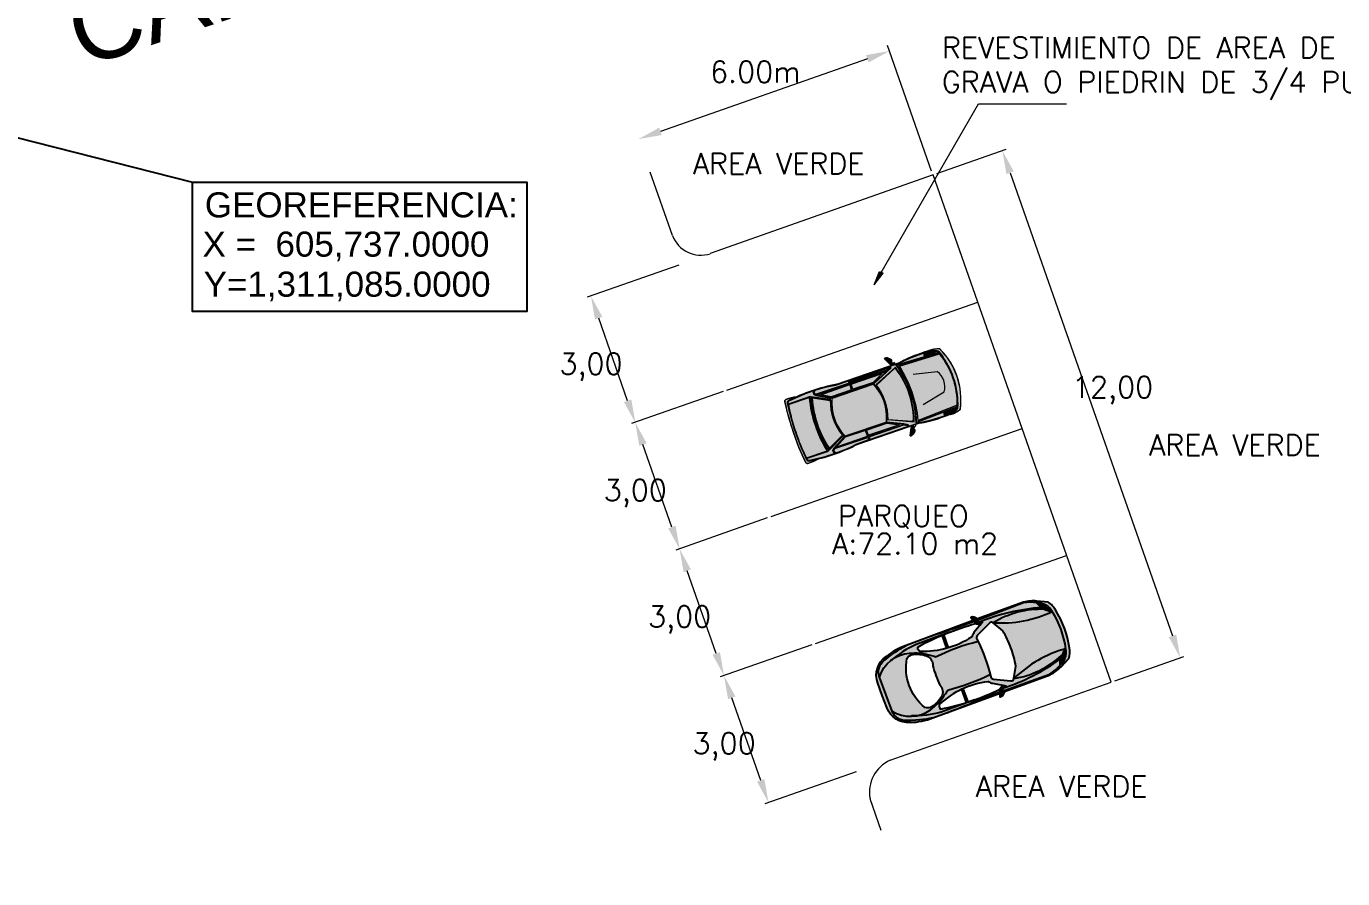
# Model space of a CAD drawing. Header units: millimetres. Extents: x 607619 to 1211550, y 1310734 to 2622648.
# Drawn here: x 607872.3 to 607939.8, y 1310849.9 to 1310893.5 of the extents above; entities that cross this region are included whole.
import ezdxf

# ---------------------------------------------------------------- set-up
doc = ezdxf.new("R2010")
doc.units = ezdxf.units.MM
doc.header["$PDMODE"] = 32
doc.header["$PDSIZE"] = 0.3
doc.layers.add('CARRO', color=7, linetype='Continuous', lineweight=18)
for name, color, linetype in [('COTAS', 3, 'Continuous'), ('CVL_CUADCON_TX', 2, 'Continuous'), ('P35', 3, 'Continuous'), ('TEXTO 2', 7, 'Continuous')]:
    doc.layers.add(name, color=color, linetype=linetype)
doc.styles.add('PUNTOS PI', font='arial.ttf', dxfattribs={"height": 2.75})
doc.styles.add('ROMANS', font='ROMANS', dxfattribs={"height": 0.2})
doc.dimstyles.new('COTAS LINDEROS', dxfattribs={"dimscale": 40, "dimtxt": 2.75, "dimasz": 0.06, "dimexe": 0.005, "dimexo": 0.005, "dimgap": 0.005, "dimtad": 2, "dimzin": 0, "dimdsep": 46, "dimtxsty": 'PUNTOS PI', "dimcen": 0.09, "dimclrd": 1, "dimclre": 1, "dimclrt": 3, "dimadec": 0, "dimazin": 0, "dimtfac": 1, "dimtofl": 0, "dimtmove": 0, "dimatfit": 3, "dimldrblk": 'ARCHTICK', "dimfxl": 1, "dimtolj": 1, "dimtzin": 0, "dimarcsym": 0})

# ---------------------------------------------------------------- blocks, each defined once
blk = doc.blocks.new('carro1')
at = {"layer": 'P35'}
for color, points in [(146, [(-0.795, 1.854), (-0.824, 1.862), (-0.858, 3.088), (-0.854, 3.397), (-0.854, 3.455), (-0.753, 3.861), (-0.675, 4.073), (-0.593, 4.178), (-0.477, 4.234), (-0.436, 4.237), (-0.544, 4.163), (-0.641, 3.988), (-0.72, 3.753), (-0.791, 3.47), (-0.809, 3.343), (-0.805, 3.175), (-0.817, 2.948), (-0.82, 2.713), (-0.813, 2.624), (-0.817, 2.616), (-0.82, 2.531), (-0.798, 1.941)]), (9, [(-0.85, 3.554), (-0.829, 3.715), (-0.78, 3.963), (-0.727, 4.075), (-0.647, 4.18), (-0.559, 4.25), (-0.472, 4.299), (-0.332, 4.327), (0.278, 4.327), (0.428, 4.31), (0.534, 4.275), (0.656, 4.177), (0.733, 4.079), (0.814, 3.834), (0.838, 3.715), (0.849, 3.62), (0.849, 3.596), (0.81, 3.708), (0.754, 3.946), (0.695, 4.1), (0.635, 4.173), (0.534, 4.236), (0.439, 4.261), (0.337, 4.261), (-0.437, 4.268), (-0.563, 4.222), (-0.643, 4.156), (-0.717, 4.058), (-0.752, 3.932), (-0.798, 3.792)]), (146, [(0.795, 1.854), (0.824, 1.862), (0.858, 3.088), (0.854, 3.397), (0.854, 3.455), (0.753, 3.861), (0.675, 4.073), (0.593, 4.178), (0.477, 4.234), (0.436, 4.237), (0.544, 4.163), (0.641, 3.988), (0.72, 3.753), (0.791, 3.47), (0.809, 3.343), (0.805, 3.175), (0.817, 2.948), (0.82, 2.713), (0.813, 2.624), (0.817, 2.616), (0.82, 2.531), (0.798, 1.941)]), (146, [(-0.765, 1.66), (-0.785, 1.474), (-0.777, 1.279), (-0.719, 0.785), (-0.652, 0.471), (-0.611, 0.321), (-0.549, 0.271), (-0.638, 0.54), (-0.685, 0.628), (-0.693, 0.852), (-0.701, 0.963), (-0.695, 1.247), (-0.666, 1.45), (-0.694, 1.488), (-0.686, 1.534), (-0.561, 1.796), (-0.49, 1.914), (-0.394, 1.924), (-0.417, 2.206), (-0.422, 2.428), (-0.413, 2.716), (-0.395, 2.924), (-0.471, 3.028), (-0.544, 3.124), (-0.599, 3.231), (-0.674, 3.439), (-0.703, 3.65), (-0.734, 3.659), (-0.786, 3.412), (-0.789, 3.078), (-0.78, 2.945), (-0.736, 3.21), (-0.683, 3.254), (-0.612, 3.201), (-0.568, 3.069), (-0.515, 2.875), (-0.471, 2.646), (-0.471, 2.496), (-0.489, 2.223), (-0.515, 2.064), (-0.515, 2.02), (-0.551, 1.959), (-0.595, 1.941), (-0.648, 1.844), (-0.718, 1.712), (-0.762, 1.65)]), (146, [(0.771, 1.66), (0.791, 1.474), (0.784, 1.279), (0.725, 0.785), (0.658, 0.471), (0.617, 0.321), (0.555, 0.271), (0.644, 0.54), (0.691, 0.628), (0.699, 0.852), (0.707, 0.963), (0.701, 1.247), (0.672, 1.45), (0.7, 1.488), (0.692, 1.534), (0.567, 1.796), (0.496, 1.914), (0.4, 1.924), (0.423, 2.206), (0.428, 2.428), (0.419, 2.716), (0.401, 2.924), (0.477, 3.028), (0.55, 3.124), (0.605, 3.231), (0.68, 3.439), (0.709, 3.65), (0.74, 3.659), (0.792, 3.412), (0.795, 3.078), (0.786, 2.945), (0.742, 3.21), (0.689, 3.254), (0.618, 3.201), (0.574, 3.069), (0.521, 2.875), (0.477, 2.646), (0.477, 2.496), (0.495, 2.223), (0.521, 2.064), (0.521, 2.02), (0.557, 1.959), (0.601, 1.941), (0.654, 1.844), (0.724, 1.712), (0.768, 1.65)]), (8, [(-0.49, 2.597), (-0.493, 2.617), (-0.794, 2.616), (-0.798, 2.597)]), (9, [(-0.859, 1.23), (-0.859, 0.662), (-0.835, 0.546), (-0.773, 0.375), (-0.685, 0.201), (-0.651, 0.146), (-0.581, 0.097), (-0.449, 0.057), (-0.077, 0.008), (0.131, 0.014), (0.333, 0.045), (0.522, 0.079), (0.629, 0.133), (0.7, 0.216), (0.828, 0.494), (0.852, 0.598), (0.855, 1.407), (0.846, 1.407), (0.855, 1.327), (0.858, 0.662), (0.825, 0.543), (0.709, 0.289), (0.599, 0.173), (0.421, 0.112), (0.153, 0.079), (-0.092, 0.075), (-0.385, 0.112), (-0.553, 0.143), (-0.639, 0.207), (-0.706, 0.283), (-0.798, 0.491), (-0.838, 0.579), (-0.859, 0.686), (-0.847, 1.248)]), (127, [(-0.666, 1.45), (-0.563, 1.184), (-0.497, 0.94), (-0.448, 0.645), (-0.432, 0.355), (-0.442, 0.128), (-0.253, 0.096), (0, 0.08), (0.163, 0.086), (0.322, 0.105), (0.442, 0.128), (0.432, 0.355), (0.458, 0.73), (0.519, 1.031), (0.599, 1.287), (0.666, 1.45), (0.545, 1.383), (0.423, 1.315), (0.213, 1.283), (0.059, 1.277), (-0.059, 1.277), (-0.337, 1.299), (-0.423, 1.315), (-0.545, 1.383)]), (30, [(-0.455, 0.13), (-0.528, 0.24), (-0.62, 0.314), (-0.69, 0.353), (-0.736, 0.381), (-0.706, 0.317), (-0.666, 0.265), (-0.614, 0.216), (-0.556, 0.182), (-0.51, 0.152), (-0.48, 0.143)]), (30, [(0.455, 0.13), (0.528, 0.24), (0.62, 0.314), (0.69, 0.353), (0.736, 0.381), (0.706, 0.317), (0.666, 0.265), (0.614, 0.216), (0.556, 0.182), (0.51, 0.152), (0.48, 0.143)])]:
    blk.add_hatch(color=color, dxfattribs=at).paths.add_polyline_path(points)
h = blk.add_hatch(color=127, dxfattribs=at)
h.paths.add_polyline_path([(-0.276, 3.037), (-0.322, 3.032), (-0.368, 3.037), (-0.396, 3.045), (-0.434, 3.064), (-0.465, 3.087), (-0.517, 3.15), (-0.568, 3.235), (-0.598, 3.303), (-0.625, 3.401), (-0.61, 3.496), (-0.583, 3.538), (-0.536, 3.565), (-0.395, 3.628), (-0.239, 3.674), (-0.097, 3.695), (0.036, 3.699), (0.189, 3.684), (0.323, 3.652), (0.447, 3.608), (0.529, 3.569), (0.583, 3.538), (0.622, 3.462), (0.627, 3.42), (0.61, 3.338), (0.568, 3.235), (0.52, 3.154), (0.467, 3.088), (0.42, 3.055), (0.368, 3.037), (0.346, 3.033), (0.322, 3.032), (0.282, 3.036), (0.257, 3.042), (0.229, 3.053), (0.205, 3.055), (0.12, 3.059), (-0.038, 3.062), (-0.145, 3.058), (-0.229, 3.053), (-0.254, 3.043)], flags=16)
h.paths.add_polyline_path([(-0.393, 1.915), (-0.189, 1.899), (0, 1.895), (0.232, 1.902), (0.393, 1.909), (0.392, 1.914), (0.42, 2.299), (0.414, 2.692), (0.395, 2.924), (0.544, 3.124), (0.599, 3.231), (0.674, 3.439), (0.703, 3.65), (0.686, 3.813), (0.632, 3.973), (0.582, 4.064), (0.503, 4.167), (0.405, 4.257), (-0.405, 4.257), (-0.491, 4.179), (-0.57, 4.082), (-0.658, 3.887), (-0.686, 3.813), (-0.703, 3.65), (-0.674, 3.439), (-0.599, 3.231), (-0.437, 2.974), (-0.395, 2.924), (-0.411, 2.742), (-0.417, 2.65), (-0.422, 2.417), (-0.413, 2.144), (-0.402, 1.997)])
h = blk.add_hatch(color=8, dxfattribs=at)
edge = h.paths.add_edge_path()
edge.add_line((-0.771, 1.819), (-0.734, 1.76))
edge.add_arc((-0.767, 1.739), 0.0391, -47.4347, 31.9191, ccw=False)
edge.add_arc((-0.746, 1.736), 0.0265, 168.0279, 281.917, ccw=False)
edge.add_line((-0.772, 1.742), (-0.801, 1.778))
edge.add_line((-0.801, 1.778), (-0.817, 1.76))
edge.add_arc((-0.847, 1.786), 0.0403, 221.1586, 318.8414, ccw=False)
edge.add_line((-0.878, 1.76), (-0.927, 1.809))
edge.add_arc((-0.874, 1.862), 0.0746, 163.8715, 224.9725, ccw=False)
edge.add_line((-0.946, 1.883), (-0.771, 1.819))
h = blk.add_hatch(color=8, dxfattribs=at)
edge = h.paths.add_edge_path()
edge.add_line((0.771, 1.819), (0.734, 1.76))
edge.add_arc((0.767, 1.739), 0.0391, 508.0809, 587.4347)
edge.add_arc((0.746, 1.736), 0.0265, 258.083, 371.9721)
edge.add_line((0.772, 1.742), (0.801, 1.778))
edge.add_line((0.801, 1.778), (0.817, 1.76))
edge.add_arc((0.847, 1.786), 0.0403, 221.1586, 318.8414)
edge.add_line((0.878, 1.76), (0.927, 1.809))
edge.add_arc((0.874, 1.862), 0.0746, 315.0275, 376.1285)
edge.add_line((0.946, 1.883), (0.771, 1.819))
h = blk.add_hatch(color=146, dxfattribs=at)
h.paths.add_polyline_path([(-0.453, 0.18), (-0.536, 0.285), (-0.579, 0.376), (-0.654, 0.695), (-0.689, 1), (-0.662, 1.419), (-0.61, 1.253), (-0.527, 0.982), (-0.479, 0.721), (-0.457, 0.572), (-0.448, 0.424), (-0.44, 0.319), (-0.44, 0.206)])
h.paths.add_polyline_path([(-0.654, 0.367), (-0.75, 0.411), (-0.815, 0.581), (-0.837, 0.664), (-0.828, 1.065), (-0.828, 1.72), (-0.806, 1.75), (-0.793, 1.637), (-0.793, 1.201), (-0.754, 0.956), (-0.715, 0.729), (-0.697, 0.59), (-0.662, 0.437), (-0.627, 0.359)])
h = blk.add_hatch(color=146, dxfattribs=at)
h.paths.add_polyline_path([(0.453, 0.18), (0.536, 0.285), (0.579, 0.376), (0.654, 0.695), (0.689, 1), (0.662, 1.419), (0.61, 1.253), (0.527, 0.982), (0.479, 0.721), (0.457, 0.572), (0.448, 0.424), (0.44, 0.319), (0.44, 0.206)])
h.paths.add_polyline_path([(0.654, 0.367), (0.75, 0.411), (0.815, 0.581), (0.837, 0.664), (0.828, 1.065), (0.828, 1.72), (0.806, 1.75), (0.793, 1.637), (0.793, 1.201), (0.754, 0.956), (0.715, 0.729), (0.697, 0.59), (0.662, 0.437), (0.627, 0.359)])
at = {"layer": 'P35', "color": 7}
for p, q in [((-0.801, 2.597), (-0.486, 2.597)), ((-0.801, 2.587), (-0.485, 2.587)), ((-0.8, 2.627), (-0.488, 2.627)), ((-0.8, 2.617), (-0.488, 2.617)), ((0.801, 2.587), (0.485, 2.587)), ((0.801, 2.597), (0.486, 2.597)), ((0.8, 2.627), (0.488, 2.627)), ((0.8, 2.617), (0.488, 2.617)), ((-0.607, 0.193), (-0.606, 0.192))]:
    blk.add_line(p, q, dxfattribs=at)
for points in [[(-0.865, 3.454, -0.04536), (-0.712, 4.041, -0.316238), (-0.405, 4.257), (0, 4.257), (0.405, 4.257, -0.316238), (0.712, 4.041, -0.04536), (0.865, 3.454, -0.995785)], [(-0.787, 3.96, -0.339592), (-0.293, 4.34), (0, 4.34), (0.293, 4.34, -0.339592), (0.787, 3.96, -1.295903)], [(-0.405, 4.257, 0.307984), (-0.674, 3.439, 0.021458), (-0.599, 3.231, 0.089138), (-0.471, 3.028, 0.076147), (-0.395, 2.924, 0.055297), (-0.393, 1.909, 0.055323)], [(0.405, 4.257, -0.307984), (0.674, 3.439, -0.021458), (0.599, 3.231, -0.089138), (0.471, 3.028, -0.076147), (0.395, 2.924, -0.055297), (0.393, 1.909, -0.055323)], [(-0.712, 4.041, 0.134107), (-0.787, 3.96, 0.076542), (-0.865, 3.454), (-0.865, 1.853, 0.085317)], [(-0.806, 2.442), (-0.806, 3.237, -0.076793), (-0.658, 3.887, -3.166947)], [(0.806, 2.442), (0.806, 3.237, 0.076793), (0.658, 3.887, 3.166947)], [(0.865, 1.853), (0.865, 3.454, 0.076542), (0.787, 3.96, 0.134107), (0.712, 4.041)], [(-0.865, 3.115, 0.005985), (-0.835, 2.058), (-0.837, 1.843, 0.082522)], [(-0.765, 1.66), (-0.608, 1.931, -0.122145), (-0.549, 1.993, 0.205815), (-0.53, 2.019, 0.151874), (-0.626, 3.207, 0.290836), (-0.739, 3.222, 0.061376), (-0.783, 1.823)], [(0.765, 1.66), (0.608, 1.931, 0.122145), (0.549, 1.993, -0.205815), (0.53, 2.019, -0.151874), (0.626, 3.207, -0.290836), (0.739, 3.222, -0.061376), (0.783, 1.823)], [(0.837, 1.843), (0.835, 2.058, 0.005985), (0.865, 3.115)], [(-0.865, 1.75), (-0.865, 0.659, 0.085317), (-0.781, 0.369), (-0.67, 0.141, 0.150666), (-0.454, 0.048, 0.106558), (0.454, 0.048, 0.150666), (0.67, 0.141), (0.781, 0.369, 0.085317), (0.865, 0.659), (0.865, 1.75, 0.076542)], [(-0.838, 1.747), (-0.85, 0.661, 0.082522), (-0.746, 0.386), (-0.744, 0.382, 0.28772), (-0.442, 0.128, 0.107642), (0.442, 0.128, 0.28772), (0.744, 0.382), (0.746, 0.386, 0.082522), (0.85, 0.661), (0.838, 1.747, 0.005985)], [(-0.775, 1.745, 0.003758), (-0.765, 1.66)], [(0.775, 1.745, -0.003758), (0.765, 1.66)]]:
    blk.add_lwpolyline(points, format="xyb", dxfattribs=at)
for points in [[(0.583, 3.538, -0.244234), (0.621, 3.376, -0.10952), (0.486, 3.109, -0.34796), (0.229, 3.053, 0.037334), (-0.229, 3.053, -0.34796), (-0.486, 3.109, -0.10952), (-0.621, 3.376, -0.244234), (-0.583, 3.538, -0.276546)], [(-0.771, 1.819), (-0.734, 1.76, -0.360781), (-0.741, 1.71, -0.542329), (-0.772, 1.742), (-0.801, 1.778), (-0.817, 1.76, -0.454056), (-0.878, 1.76), (-0.927, 1.809, -0.273105), (-0.946, 1.883)], [(-0.45, 1.921, 0.328475), (-0.519, 1.884), (-0.686, 1.534, 0.439617), (-0.666, 1.45), (-0.423, 1.315, 0.06084), (0, 1.277, 0.06084), (0.423, 1.315), (0.666, 1.45, 0.439617), (0.686, 1.534), (0.519, 1.884, 0.328475), (0.45, 1.921, -0.057395)], [(0.771, 1.819), (0.734, 1.76, 0.360781), (0.741, 1.71, 0.542329), (0.772, 1.742), (0.801, 1.778), (0.817, 1.76, 0.454056), (0.878, 1.76), (0.927, 1.809, 0.273105), (0.946, 1.883)]]:
    blk.add_lwpolyline(points, format="xyb", close=True, dxfattribs=at)
for centre, radius, start, end in [((3.67, 1.558), 4.456, 177.4786, 196.1176), ((-3.67, 1.558), 4.456, 343.8824, 2.5214), ((1.381, 1.057), 2.084, 169.1317, 202.1569), ((-3.112, 0.355), 2.68, 355.1298, 24.1159), ((3.112, 0.355), 2.68, 155.8841, 184.8702), ((-1.381, 1.057), 2.084, 337.8431, 10.8683), ((-0.901, -0.105), 0.515, 26.8399, 72.4584), ((0.901, -0.105), 0.515, 107.5416, 153.1601)]:
    blk.add_arc(centre, radius, start, end, dxfattribs=at)
blk = doc.blocks.new('A$C03F432A0')
at = {"layer": 'CARRO'}
h = blk.add_hatch(color=256, dxfattribs=at)
h.set_gradient(color1=(110, 110, 110), color2=(237, 237, 237), one_color=1, tint=0.93, name='SPHERICAL')
h.paths.add_polyline_path([(10.752, 8.853, 0.179944), (10.67, 8.643, -0.113297), (10.71, 8.894, -0.116156), (11.422, 9.066, -0.115969), (12.134, 8.902), (12.134, 8.902, -0.113297), (12.178, 8.651, -0.000135), (12.178, 8.651, 0.180082), (12.093, 8.86, 0.092939), (11.422, 8.982, 0.092939)])
h = blk.add_hatch(color=256, dxfattribs=at)
h.set_gradient(color1=(51, 135, 215), color2=(217, 233, 247), one_color=1, tint=0.91, name='SPHERICAL')
h.paths.add_polyline_path([(10.788, 7.917, -0.117513), (12.074, 7.931), (12.03, 8.864, 0.177138), (10.817, 8.855)])
h = blk.add_hatch(color=256, dxfattribs=at)
h.set_gradient(color1=(51, 135, 215), one_color=1, tint=1, name='SPHERICAL')
h.paths.add_polyline_path([(10.724, 7.722), (10.77, 7.722), (10.983, 7.247, -0.219951), (11.883, 7.251), (12.044, 7.599), (12.093, 7.687), (12.128, 7.687), (12.128, 7.94, 0.037404), (12.164, 8.427), (12.165, 8.543, -0.747961), (12.078, 8.55), (12.11, 7.869, 0.15127), (10.743, 7.859), (10.771, 8.541, -0.665118), (10.688, 8.543), (10.689, 8.427, 0.037404), (10.724, 7.94)])
h.paths.add_polyline_path([(10.782, 7.826, -0.165981), (12.077, 7.831), (11.845, 7.284, 0.189647), (11.019, 7.281)], flags=16)
h = blk.add_hatch(color=256, dxfattribs=at)
h.set_gradient(color1=(250, 246, 5), color2=(255, 254, 240), one_color=1, tint=0.97, name='SPHERICAL')
h.paths.add_polyline_path([(10.747, 8.554, -0.587503), (10.711, 8.554, -0.147486), (10.707, 8.598, 0.772926), (10.751, 8.598, -0.147486)])
h = blk.add_hatch(color=256, dxfattribs=at)
h.set_gradient(color1=(250, 246, 5), color2=(255, 254, 240), one_color=1, tint=0.97, name='SPHERICAL')
h.paths.add_polyline_path([(10.756, 8.637, 0.144872), (10.74, 8.668, 0.391406), (10.725, 8.669, 0.188365), (10.706, 8.639, -0.083561), (10.73, 8.761, -0.165877), (10.752, 8.785), (10.766, 8.788)])
h = blk.add_hatch(color=256, dxfattribs=at)
h.set_gradient(color1=(253, 124, 146), color2=(254, 220, 226), one_color=1, tint=0.93, name='SPHERICAL')
h.paths.add_polyline_path([(10.756, 8.637, 0.429703), (10.706, 8.639, -0.188943), (10.725, 8.669, -0.388639), (10.74, 8.668, -0.144872)])
h = blk.add_hatch(color=256, dxfattribs=at)
h.set_gradient(color1=(253, 124, 146), color2=(254, 220, 226), one_color=1, tint=0.93, name='SPHERICAL')
edge = h.paths.add_edge_path()
edge.add_ellipse((10.729, 8.608), major_axis=(0, 0.0204), ratio=0.780308, start_angle=0, end_angle=360, ccw=False)
h = blk.add_hatch(color=256, dxfattribs=at)
h.set_gradient(color1=(250, 246, 5), color2=(255, 254, 240), one_color=1, tint=0.97, name='SPHERICAL')
h.paths.add_polyline_path([(12.094, 8.638, -0.144872), (12.11, 8.669, -0.391406), (12.125, 8.67, -0.188365), (12.144, 8.64, 0.083561), (12.12, 8.762, 0.165877), (12.098, 8.786), (12.084, 8.789)])
h = blk.add_hatch(color=256, dxfattribs=at)
h.set_gradient(color1=(253, 124, 146), color2=(254, 220, 226), one_color=1, tint=0.93, name='SPHERICAL')
h.paths.add_polyline_path([(12.094, 8.638, -0.429703), (12.144, 8.64, 0.188943), (12.125, 8.67, 0.388639), (12.11, 8.669, 0.144872)])
h = blk.add_hatch(color=256, dxfattribs=at)
h.set_gradient(color1=(250, 246, 5), color2=(255, 254, 240), one_color=1, tint=0.97, name='SPHERICAL')
h.paths.add_polyline_path([(12.103, 8.555, 0.587503), (12.14, 8.555, 0.147486), (12.143, 8.599, -0.772926), (12.099, 8.599, 0.147486)])
h = blk.add_hatch(color=256, dxfattribs=at)
h.set_gradient(color1=(253, 124, 146), color2=(254, 220, 226), one_color=1, tint=0.93, name='SPHERICAL')
edge = h.paths.add_edge_path()
edge.add_ellipse((12.121, 8.609), major_axis=(0, 0.0204), ratio=0.780308, start_angle=0, end_angle=360)
h = blk.add_hatch(color=8, dxfattribs=at)
edge = h.paths.add_edge_path()
edge.add_line((10.69, 7.731), (10.721, 7.795))
edge.add_arc((10.685, 7.812), 0.0394, 693.9499, 773.3037)
edge.add_arc((10.706, 7.817), 0.0268, 443.952, 557.8411)
edge.add_line((10.68, 7.809), (10.655, 7.77))
edge.add_line((10.655, 7.77), (10.637, 7.786))
edge.add_arc((10.61, 7.756), 0.0406, 407.0276, 504.7104)
edge.add_line((10.576, 7.78), (10.532, 7.725))
edge.add_arc((10.59, 7.678), 0.0753, 500.8965, 561.9975)
edge.add_line((10.521, 7.649), (10.69, 7.731))
h = blk.add_hatch(color=256, dxfattribs=at)
h.set_gradient(color1=(51, 135, 215), color2=(76, 150, 220), one_color=1, tint=0.58, name='SPHERICAL')
h.paths.add_polyline_path([(10.739, 6.761), (10.792, 6.761), (10.794, 7.615), (10.753, 7.698), (10.729, 7.698)])
h = blk.add_hatch(color=256, dxfattribs=at)
h.set_gradient(color1=(195, 230, 254), one_color=1, tint=1, name='CYLINDER')
h.paths.add_polyline_path([(11.03, 7.293, -0.178383), (11.839, 7.295), (12.047, 7.805, 0.287112), (12.022, 7.837, 0.1586), (10.833, 7.829, 0.286492), (10.807, 7.797)])
h = blk.add_hatch(color=256, dxfattribs=at)
h.set_gradient(color1=(51, 135, 215), color2=(76, 150, 220), one_color=1, tint=0.58, name='SPHERICAL')
h.paths.add_polyline_path([(12.071, 6.771), (12.135, 6.774), (12.13, 7.664), (12.104, 7.664), (12.064, 7.596)])
h = blk.add_hatch(color=8, dxfattribs=at)
edge = h.paths.add_edge_path()
edge.add_line((12.171, 7.731), (12.14, 7.795))
edge.add_arc((12.175, 7.812), 0.0394, -233.3037, -153.9499, ccw=False)
edge.add_arc((12.154, 7.817), 0.0268, -17.8411, 96.048, ccw=False)
edge.add_line((12.18, 7.809), (12.205, 7.77))
edge.add_line((12.205, 7.77), (12.223, 7.786))
edge.add_arc((12.251, 7.756), 0.0406, 35.2896, 132.9724, ccw=False)
edge.add_line((12.284, 7.78), (12.328, 7.725))
edge.add_arc((12.27, 7.678), 0.0753, -21.9975, 39.1035, ccw=False)
edge.add_line((12.34, 7.649), (12.171, 7.731))
h = blk.add_hatch(color=256, dxfattribs=at)
h.set_gradient(color1=(195, 230, 254), one_color=1, tint=1)
h.paths.add_polyline_path([(10.824, 6.765), (10.95, 6.765), (10.946, 7.243), (10.824, 7.502)])
h = blk.add_hatch(color=256, dxfattribs=at)
h.set_gradient(color1=(195, 230, 254), one_color=1, tint=1)
h.paths.add_polyline_path([(11.91, 6.767), (12.041, 6.767), (12.033, 7.501), (11.91, 7.245)])
h = blk.add_hatch(color=256, dxfattribs=at)
h.set_gradient(color1=(51, 135, 215), color2=(238, 245, 252), one_color=1, tint=0.96, name='CYLINDER')
h.paths.add_polyline_path([(10.987, 6.259, 0.101169), (11.44, 6.165, 0.098906), (11.885, 6.265), (11.885, 7.242, 0.098789), (11.434, 7.338, 0.108512), (10.98, 7.233)])
h = blk.add_hatch(color=256, dxfattribs=at)
h.set_gradient(color1=(51, 135, 215), color2=(76, 150, 220), one_color=1, tint=0.58, name='SPHERICAL')
h.paths.add_polyline_path([(10.699, 5.958), (10.73, 5.923), (10.765, 5.923), (10.793, 5.954), (10.793, 6.734), (10.733, 6.734), (10.736, 6.436, 0.034741)])
h = blk.add_hatch(color=256, dxfattribs=at)
h.set_gradient(color1=(195, 230, 254), one_color=1, tint=1)
h.paths.add_polyline_path([(10.835, 6.049), (10.951, 6.25), (10.951, 6.734), (10.825, 6.734)])
h = blk.add_hatch(color=256, dxfattribs=at)
h.set_gradient(color1=(195, 230, 254), one_color=1, tint=1)
h.paths.add_polyline_path([(11.909, 6.261), (12.053, 6.009), (12.046, 6.744), (11.909, 6.744)])
h = blk.add_hatch(color=256, dxfattribs=at)
h.set_gradient(color1=(51, 135, 215), color2=(76, 150, 220), one_color=1, tint=0.58, name='SPHERICAL')
h.paths.add_polyline_path([(12.076, 5.964), (12.11, 5.928), (12.148, 5.928), (12.181, 5.968), (12.175, 6.143, 0.030672), (12.134, 6.45), (12.134, 6.742), (12.074, 6.739)])
h = blk.add_hatch(color=256, dxfattribs=at)
h.set_gradient(color1=(51, 135, 215), one_color=1, tint=1, name='SPHERICAL')
h.paths.add_polyline_path([(12.183, 5.936), (12.156, 5.907), (12.103, 5.907), (12.059, 5.947), (11.892, 6.244), (11.866, 6.231), (12.068, 5.833, -0.066722), (11.436, 5.746, -0.066024), (10.811, 5.826), (11.005, 6.216), (10.979, 6.228), (10.815, 5.942), (10.777, 5.899), (10.717, 5.899), (10.698, 5.917, 0.028293), (10.716, 5.523), (10.742, 5.319, 0.304518), (10.774, 5.292), (10.8, 5.29), (10.795, 5.807, 0.12797), (12.083, 5.808), (12.083, 5.294), (12.111, 5.298, 0.280749), (12.138, 5.323, 0.017623), (12.177, 5.751)])
h = blk.add_hatch(color=256, dxfattribs=at)
h.set_gradient(color1=(195, 230, 254), one_color=1, tint=1)
h.paths.add_polyline_path([(10.843, 5.844, 0.134496), (12.029, 5.848), (11.846, 6.218, -0.182612), (11.023, 6.207)])
h = blk.add_hatch(color=256, dxfattribs=at)
h.set_gradient(color1=(51, 135, 215), color2=(212, 230, 247), one_color=1, tint=0.9, name='SPHERICAL')
h.paths.add_polyline_path([(10.814, 5.29, 0.063439), (12.069, 5.292), (12.069, 5.783, -0.118272), (10.811, 5.782)])
h = blk.add_hatch(color=256, dxfattribs=at)
h.set_gradient(color1=(110, 110, 110), color2=(237, 237, 237), one_color=1, tint=0.93, name='SPHERICAL')
h.paths.add_polyline_path([(10.731, 5.235, -0.000001), (10.731, 5.235, 0.029249), (11.44, 5.197, 0.029523), (12.155, 5.243, 0.384661), (12.198, 5.284, 0.075304), (12.178, 5.528), (12.155, 5.328, -0.347811), (12.112, 5.285, -0.031351), (11.439, 5.239, -0.031037), (10.773, 5.277, -0.348149), (10.73, 5.32), (10.705, 5.52, 0.075312), (10.687, 5.275, 0.384387)])
at = {"lineweight": 35}
for p, q in [((10.729, 7.698), (10.753, 7.698)), ((10.739, 6.761), (10.729, 7.698)), ((10.753, 7.698), (10.794, 7.615)), ((10.794, 7.615), (10.792, 6.761)), ((10.792, 6.761), (10.739, 6.761))]:
    blk.add_line(p, q, dxfattribs=at)
for centre, radius, start, end in [((10.781, 8.58), 0.0795, 150.0386, 198.709), ((10.729, 8.566), 0.0256, 206.1491, 333.8509), ((10.729, 8.612), 0.0181, 19.3282, 156.1603), ((10.678, 8.58), 0.078, 340.8643, 29.4697), ((12.172, 8.581), 0.078, 150.5303, 199.1357), ((12.121, 8.567), 0.0256, 206.1491, 333.8509), ((12.121, 8.613), 0.0181, 23.8397, 160.6718), ((12.069, 8.581), 0.0795, 341.291, 29.9614)]:
    blk.add_arc(centre, radius, start, end, dxfattribs=at)
at = {"layer": 'CARRO', "color": 0}
for p, q in [((10.71, 8.894), (10.676, 8.771)), ((10.692, 8.755), (10.757, 8.86)), ((10.757, 8.86), (10.895, 8.902)), ((10.788, 7.917), (10.817, 8.855)), ((12.03, 8.864), (12.074, 7.931)), ((12.154, 8.763), (12.093, 8.86)), ((12.17, 8.779), (12.134, 8.902)), ((10.676, 8.771), (10.67, 8.652)), ((10.67, 8.652), (10.692, 8.755)), ((10.688, 8.543), (10.698, 8.183)), ((10.743, 7.859), (10.771, 8.541)), ((11.057, 8.148), (11.171, 8.679)), ((11.057, 8.148), (11.171, 8.679)), ((11.057, 8.148), (11.171, 8.679)), ((11.768, 8.148), (11.654, 8.679)), ((11.768, 8.148), (11.654, 8.679)), ((11.768, 8.148), (11.654, 8.679)), ((12.078, 8.55), (12.11, 7.869)), ((12.153, 8.185), (12.165, 8.543)), ((12.177, 8.659), (12.154, 8.763)), ((12.178, 8.651), (12.17, 8.779)), ((10.698, 8.183), (10.724, 7.94)), ((12.128, 7.94), (12.153, 8.185)), ((10.724, 7.94), (10.724, 7.722)), ((10.724, 7.722), (10.77, 7.722)), ((10.729, 7.698), (10.753, 7.698)), ((10.739, 6.761), (10.729, 7.698)), ((10.753, 7.698), (10.794, 7.615)), ((10.77, 7.722), (10.983, 7.247)), ((11.019, 7.281), (10.782, 7.826)), ((11.03, 7.293), (10.807, 7.797)), ((11.839, 7.295), (12.047, 7.805)), ((12.077, 7.831), (11.845, 7.284)), ((11.883, 7.251), (12.093, 7.687)), ((12.064, 7.596), (12.104, 7.664)), ((12.093, 7.687), (12.128, 7.687)), ((12.104, 7.664), (12.13, 7.664)), ((12.128, 7.687), (12.128, 7.94)), ((12.13, 7.664), (12.135, 6.774)), ((10.794, 7.615), (10.793, 6.761)), ((10.824, 7.502), (10.946, 7.243)), ((10.824, 6.765), (10.824, 7.502)), ((11.91, 7.245), (12.033, 7.501)), ((12.033, 7.501), (12.033, 6.767)), ((12.071, 6.771), (12.064, 7.596)), ((10.946, 7.243), (10.946, 6.765)), ((10.987, 6.269), (10.98, 7.233)), ((11.885, 6.265), (11.885, 7.242)), ((11.91, 6.767), (11.91, 7.245)), ((12.135, 6.774), (12.071, 6.771)), ((10.736, 6.734), (10.793, 6.734)), ((10.736, 6.436), (10.736, 6.734)), ((10.793, 6.761), (10.739, 6.76)), ((10.792, 6.761), (10.739, 6.761)), ((10.793, 6.734), (10.793, 5.954)), ((10.946, 6.765), (10.824, 6.765)), ((10.951, 6.734), (10.825, 6.732)), ((10.825, 6.732), (10.835, 6.049)), ((10.951, 6.25), (10.951, 6.734)), ((11.909, 6.744), (11.909, 6.261)), ((12.046, 6.744), (11.909, 6.744)), ((12.033, 6.767), (11.91, 6.767)), ((12.053, 6.009), (12.046, 6.744)), ((12.076, 6.739), (12.134, 6.739)), ((12.076, 5.964), (12.076, 6.739)), ((12.134, 6.739), (12.134, 6.45)), ((10.699, 5.958), (10.709, 6.198)), ((10.709, 6.198), (10.736, 6.436)), ((11.005, 6.215), (10.811, 5.826)), ((10.815, 5.942), (10.979, 6.228)), ((10.835, 6.049), (10.951, 6.25)), ((10.843, 5.844), (11.023, 6.207)), ((10.979, 6.228), (11.005, 6.215)), ((12.029, 5.848), (11.846, 6.218)), ((11.892, 6.244), (11.866, 6.231)), ((11.866, 6.231), (12.068, 5.833)), ((12.059, 5.947), (11.892, 6.244)), ((11.909, 6.261), (12.053, 6.009)), ((12.134, 6.45), (12.16, 6.297)), ((12.16, 6.297), (12.175, 6.143)), ((10.698, 5.917), (10.717, 5.899)), ((10.701, 5.719), (10.698, 5.917)), ((10.73, 5.923), (10.699, 5.958)), ((10.717, 5.899), (10.779, 5.899)), ((10.762, 5.923), (10.73, 5.923)), ((10.793, 5.954), (10.762, 5.923)), ((10.779, 5.899), (10.815, 5.942)), ((12.103, 5.907), (12.059, 5.947)), ((12.11, 5.928), (12.076, 5.964)), ((12.156, 5.907), (12.103, 5.907)), ((12.148, 5.928), (12.11, 5.928)), ((12.181, 5.968), (12.148, 5.928)), ((12.18, 5.933), (12.156, 5.907)), ((12.175, 6.143), (12.181, 5.968)), ((12.18, 5.843), (12.18, 5.933)), ((10.742, 5.319), (10.701, 5.719)), ((10.8, 5.29), (10.796, 5.807)), ((11.121, 5.766), (10.811, 5.826)), ((10.814, 5.29), (10.811, 5.782)), ((11.436, 5.746), (11.121, 5.766)), ((11.755, 5.769), (11.436, 5.746)), ((12.068, 5.833), (11.755, 5.769)), ((12.069, 5.292), (12.069, 5.783)), ((12.083, 5.294), (12.083, 5.808)), ((12.138, 5.323), (12.177, 5.751)), ((12.177, 5.751), (12.18, 5.843)), ((10.687, 5.401), (10.704, 5.52)), ((10.687, 5.275), (10.687, 5.401)), ((10.704, 5.52), (10.717, 5.42)), ((12.18, 5.518), (12.159, 5.359)), ((12.178, 5.528), (12.199, 5.414)), ((12.199, 5.414), (12.196, 5.285)), ((10.701, 5.247), (10.687, 5.275)), ((10.731, 5.235), (10.701, 5.247)), ((11.085, 5.206), (10.731, 5.235)), ((11.44, 5.197), (11.085, 5.206)), ((11.798, 5.209), (11.44, 5.197)), ((12.155, 5.243), (11.798, 5.209)), ((12.184, 5.255), (12.155, 5.243)), ((12.196, 5.285), (12.184, 5.255))]:
    blk.add_line(p, q, dxfattribs=at)
at = {"layer": 'CARRO', "linetype": 'Continuous'}
for p, q in [((10.758, 7.879), (10.796, 8.869)), ((12.098, 7.886), (12.052, 8.875)), ((10.67, 8.643), (10.67, 8.559)), ((10.67, 8.559), (10.671, 8.391)), ((12.178, 8.651), (12.178, 8.567)), ((12.178, 8.567), (12.179, 8.4)), ((10.724, 6.454), (10.715, 7.921)), ((10.758, 7.711), (10.717, 7.711)), ((10.801, 7.628), (10.758, 7.711)), ((10.782, 7.826), (11.019, 7.281)), ((10.782, 7.826), (11.019, 7.281)), ((12.077, 7.831), (11.845, 7.284)), ((12.077, 7.831), (11.845, 7.284)), ((12.055, 7.599), (12.099, 7.677)), ((12.148, 6.462), (12.14, 7.929)), ((10.801, 7.628), (10.97, 7.252)), ((12.055, 7.599), (11.892, 7.257)), ((10.806, 6.748), (10.722, 6.751)), ((10.973, 6.749), (10.806, 6.748)), ((10.81, 5.952), (10.806, 6.748)), ((10.973, 6.749), (10.976, 6.246)), ((11.895, 6.754), (12.063, 6.755)), ((12.061, 6.755), (12.146, 6.759)), ((12.061, 6.755), (12.067, 5.959)), ((10.976, 6.246), (10.81, 5.952)), ((11.005, 6.216), (10.811, 5.826)), ((11.866, 6.231), (12.068, 5.833)), ((11.898, 6.251), (12.067, 5.959)), ((10.727, 5.91), (10.691, 5.947)), ((10.768, 5.91), (10.727, 5.91)), ((10.81, 5.952), (10.768, 5.91)), ((12.067, 5.959), (12.109, 5.917)), ((12.109, 5.917), (12.151, 5.918)), ((12.151, 5.918), (12.19, 5.961))]:
    blk.add_line(p, q, dxfattribs=at)
at = {"layer": 'CARRO'}
for p, q in [((10.758, 8.827), (10.777, 8.834)), ((10.765, 8.847), (10.784, 8.853)), ((10.777, 8.834), (10.765, 8.551)), ((10.784, 8.853), (10.771, 8.541)), ((10.788, 7.917), (10.817, 8.855)), ((12.074, 7.931), (12.03, 8.864)), ((12.064, 8.854), (12.078, 8.55)), ((12.088, 8.847), (12.064, 8.854)), ((12.074, 8.834), (12.085, 8.551)), ((12.092, 8.827), (12.074, 8.834)), ((10.687, 8.659), (10.688, 8.543)), ((10.689, 8.427), (10.688, 8.543)), ((10.689, 8.427), (10.688, 8.543)), ((10.694, 8.547), (10.694, 8.629)), ((10.771, 8.541), (10.743, 7.859)), ((10.771, 8.541), (10.743, 7.859)), ((10.752, 8.785), (10.766, 8.788)), ((10.756, 8.637), (10.766, 8.788)), ((12.078, 8.55), (12.11, 7.869)), ((12.078, 8.55), (12.11, 7.869)), ((12.098, 8.786), (12.084, 8.789)), ((12.094, 8.638), (12.084, 8.789)), ((12.157, 8.547), (12.157, 8.629)), ((12.164, 8.427), (12.165, 8.543)), ((12.164, 8.427), (12.165, 8.543)), ((12.166, 8.659), (12.165, 8.543)), ((10.724, 7.722), (10.724, 7.94)), ((10.724, 7.722), (10.724, 7.94)), ((10.77, 7.722), (10.724, 7.722)), ((10.77, 7.722), (10.724, 7.722)), ((10.729, 7.698), (10.753, 7.698)), ((10.739, 6.761), (10.729, 7.698)), ((10.753, 7.698), (10.794, 7.615)), ((10.983, 7.247), (10.77, 7.722)), ((10.983, 7.247), (10.77, 7.722)), ((11.03, 7.293), (10.807, 7.797)), ((11.839, 7.295), (12.047, 7.805)), ((12.093, 7.687), (12.044, 7.599)), ((12.093, 7.687), (12.044, 7.599)), ((12.104, 7.664), (12.064, 7.596)), ((12.128, 7.687), (12.093, 7.687)), ((12.128, 7.687), (12.093, 7.687)), ((12.099, 7.677), (12.141, 7.677)), ((12.13, 7.664), (12.104, 7.664)), ((12.128, 7.687), (12.128, 7.94)), ((12.128, 7.687), (12.128, 7.94)), ((12.13, 7.664), (12.13, 7.664)), ((12.135, 6.774), (12.13, 7.664)), ((10.794, 7.615), (10.792, 6.761)), ((10.824, 7.502), (10.946, 7.243)), ((10.824, 6.765), (10.824, 7.502)), ((12.044, 7.599), (11.883, 7.251)), ((12.044, 7.599), (11.883, 7.251)), ((11.91, 7.245), (12.033, 7.501)), ((12.033, 7.501), (12.041, 6.767)), ((12.064, 7.596), (12.071, 6.771)), ((10.946, 7.243), (10.95, 6.765)), ((10.987, 6.259), (10.98, 7.233)), ((11.885, 7.242), (11.885, 6.265)), ((11.91, 6.767), (11.91, 7.245)), ((12.071, 6.771), (12.135, 6.774)), ((10.733, 6.734), (10.736, 6.436)), ((10.793, 6.734), (10.733, 6.734)), ((10.792, 6.761), (10.739, 6.761)), ((10.793, 5.954), (10.793, 6.734)), ((10.95, 6.765), (10.824, 6.765)), ((10.825, 6.734), (10.951, 6.734)), ((10.835, 6.049), (10.825, 6.734)), ((10.951, 6.734), (10.951, 6.25)), ((12.046, 6.744), (11.909, 6.744)), ((11.909, 6.744), (11.909, 6.261)), ((12.041, 6.767), (11.91, 6.767)), ((12.053, 6.009), (12.046, 6.744)), ((12.074, 6.739), (12.134, 6.742)), ((12.076, 5.964), (12.074, 6.739)), ((12.134, 6.742), (12.134, 6.45)), ((10.815, 5.942), (10.979, 6.228)), ((10.829, 5.84), (11.019, 6.221)), ((10.951, 6.25), (10.835, 6.049)), ((10.843, 5.844), (11.023, 6.207)), ((11.005, 6.216), (10.979, 6.228)), ((12.029, 5.848), (11.846, 6.218)), ((12.047, 5.843), (11.852, 6.233)), ((11.892, 6.244), (11.866, 6.231)), ((11.892, 6.244), (12.059, 5.947)), ((11.909, 6.261), (12.053, 6.009)), ((10.698, 5.917), (10.717, 5.899)), ((10.699, 5.958), (10.73, 5.923)), ((10.717, 5.899), (10.777, 5.899)), ((10.73, 5.923), (10.765, 5.923)), ((10.765, 5.923), (10.793, 5.954)), ((10.777, 5.899), (10.815, 5.942)), ((12.059, 5.947), (12.103, 5.907)), ((12.076, 5.964), (12.11, 5.928)), ((12.103, 5.907), (12.156, 5.907)), ((12.11, 5.928), (12.148, 5.928)), ((12.148, 5.928), (12.181, 5.968)), ((12.156, 5.907), (12.183, 5.936)), ((12.181, 5.968), (12.175, 6.143)), ((12.183, 5.936), (12.177, 5.751)), ((10.795, 5.807), (10.8, 5.29)), ((10.814, 5.29), (10.811, 5.782)), ((12.069, 5.292), (12.069, 5.783)), ((12.083, 5.294), (12.083, 5.808)), ((10.73, 5.319), (10.705, 5.52)), ((10.742, 5.319), (10.716, 5.523)), ((12.111, 5.298), (12.083, 5.294)), ((12.155, 5.327), (12.178, 5.528)), ((10.8, 5.29), (10.778, 5.291))]:
    blk.add_line(p, q, dxfattribs=at)
at = {"layer": 'CARRO', "color": 7}
for p, q in [((10.521, 7.649), (10.69, 7.731)), ((10.576, 7.78), (10.532, 7.725)), ((10.655, 7.77), (10.637, 7.786)), ((10.68, 7.809), (10.655, 7.77)), ((10.69, 7.731), (10.721, 7.795)), ((12.171, 7.731), (12.14, 7.795)), ((12.34, 7.649), (12.171, 7.731)), ((12.18, 7.809), (12.205, 7.77)), ((12.205, 7.77), (12.223, 7.786)), ((12.284, 7.78), (12.328, 7.725))]:
    blk.add_line(p, q, dxfattribs=at)
at = {"layer": 'CARRO', "color": 0, "linetype": 'Continuous', "ltscale": 0.1}
for p, q in [((10.806, 6.748), (10.806, 7.617)), ((12.061, 6.755), (12.055, 7.599)), ((10.973, 6.749), (10.97, 7.252)), ((11.898, 6.251), (11.892, 7.257))]:
    blk.add_line(p, q, dxfattribs=at)
at = {"layer": 'CARRO', "linetype": 'Continuous'}
for centre, radius, start, end in [((11.238, 8.68), 0.57, 157.9282, 183.7774), ((11.238, 8.68), 0.57, 157.9282, 183.7774), ((10.993, 8.637), 0.324, 138.116, 178.9128), ((10.993, 8.636), 0.324, 138.116, 178.9128), ((11.43, 7.469), 1.597, 90.2952, 116.7972), ((11.43, 7.468), 1.597, 90.2952, 116.7972), ((11.432, 7.132), 1.85, 90.298, 111.5555), ((11.432, 7.132), 1.85, 90.298, 111.5555), ((11.43, 7.469), 1.597, 63.8352, 90.3162), ((11.43, 7.468), 1.597, 63.8352, 90.3162), ((11.432, 7.132), 1.85, 69.0768, 90.3162), ((11.432, 7.133), 1.849, 69.0661, 90.3088), ((11.854, 8.641), 0.324, 1.6836, 42.5147), ((11.854, 8.641), 0.324, 1.6836, 42.5147), ((11.609, 8.682), 0.57, 356.8517, 22.7043), ((11.609, 8.682), 0.57, 356.8517, 22.7043), ((13.374, 8.408), 2.703, 180.3091, 190.4175), ((9.477, 8.386), 2.702, 350.2135, 0.3137), ((11.44, 5.695), 2.289, 73.2841, 107.3483), ((11.446, 6.25), 1.088, 90.6212, 115.3933), ((11.418, 6.16), 1.178, 66.6544, 89.222), ((14.55, 5.908), 3.865, 171.868, 188.7642), ((11.444, 7.321), 1.156, 246.7241, 269.8317), ((11.413, 7.327), 1.163, 271.3312, 293.9254), ((8.328, 5.873), 3.865, 351.868, 8.7642), ((11.426, 8.145), 2.398, 255.1269, 270.2365), ((11.426, 8.145), 2.398, 270.2365, 285.5055), ((11.504, 5.341), 0.819, 167.3704, 184.5982), ((11.504, 5.341), 0.819, 167.3704, 184.5982), ((10.778, 5.326), 0.0486, 187.6958, 262.9099), ((10.778, 5.325), 0.0486, 187.6958, 262.9099), ((12.106, 5.333), 0.0486, 277.6958, 352.9099), ((12.106, 5.333), 0.0486, 277.6958, 352.9099), ((11.38, 5.34), 0.819, 356.0361, 13.2619), ((11.38, 5.34), 0.819, 356.0361, 13.2619), ((10.731, 5.279), 0.044, 185.2751, 269.1091), ((10.73, 5.277), 0.0417, 180.0745, 270.3162), ((11.401, 11.173), 5.976, 263.5555, 270.383), ((11.41, 11.272), 6.075, 263.5833, 270.2847), ((11.413, 10.623), 5.383, 263.1635, 270.2807), ((11.413, 10.622), 5.383, 263.1635, 270.2807), ((11.413, 10.623), 5.383, 270.2807, 277.4689), ((11.413, 10.622), 5.383, 270.2807, 277.4689), ((11.41, 11.272), 6.075, 270.2847, 277.0491), ((11.418, 11.174), 5.977, 270.2172, 277.0767), ((12.155, 5.285), 0.0417, 270.0745, 0.3162), ((12.154, 5.287), 0.0439, 271.2722, 355.4152)]:
    blk.add_arc(centre, radius, start, end, dxfattribs=at)
at = {"layer": 'CARRO'}
for centre, radius, start, end in [((11, 8.638), 0.314, 138.4633, 176.1973), ((11.436, 7.201), 1.766, 70.332, 110.5123), ((11.853, 8.638), 0.314, 3.8027, 41.5367), ((10.73, 8.559), 0.0451, 200.9772, 335.4915), ((10.73, 8.559), 0.0451, 200.9772, 335.4915), ((10.842, 8.645), 0.149, 171.8011, 186.2799), ((10.986, 8.643), 0.292, 141.1819, 175.5429), ((10.729, 8.562), 0.0381, 203.0231, 343.7448), ((10.781, 8.583), 0.076, 168.283, 201.8425), ((11.08, 8.628), 0.374, 159.2684, 178.3747), ((10.754, 8.63), 0.0485, 126.6493, 169.4474), ((10.73, 8.614), 0.0342, 40.8411, 133.8545), ((10.729, 8.604), 0.0229, 194.5973, 345.4027), ((10.74, 8.608), 0.0298, 157.2613, 214.4621), ((10.729, 8.565), 0.0209, 209.1313, 330.8687), ((10.729, 8.601), 0.0168, 218.0529, 325.3267), ((10.732, 8.66), 0.0113, 41.4858, 126.4381), ((10.777, 8.742), 0.0501, 119.6788, 157.352), ((10.696, 8.626), 0.0608, 10.5549, 43.5278), ((10.714, 8.609), 0.0336, 328.7834, 15.3221), ((10.677, 8.583), 0.076, 338.1575, 11.717), ((12.123, 8.559), 0.0451, 191.8425, 339.0228), ((12.123, 8.559), 0.0451, 191.8425, 339.0228), ((12.121, 8.562), 0.0381, 196.2552, 336.9769), ((11.864, 8.643), 0.292, 4.4571, 38.8181), ((12.154, 8.627), 0.0608, 136.4722, 169.4451), ((12.12, 8.616), 0.0342, 46.1455, 139.1589), ((12.173, 8.584), 0.076, 168.283, 201.8425), ((12.073, 8.743), 0.0501, 22.648, 60.3212), ((12.121, 8.605), 0.0229, 194.5973, 345.4027), ((12.136, 8.61), 0.0336, 164.6779, 211.2166), ((12.121, 8.566), 0.0209, 209.1313, 330.8687), ((12.122, 8.603), 0.0168, 214.6733, 321.9471), ((12.118, 8.661), 0.0113, 53.5619, 138.5142), ((11.77, 8.63), 0.374, 1.6253, 20.7316), ((12.096, 8.631), 0.0485, 10.5526, 53.3507), ((12.11, 8.609), 0.0298, 325.5379, 22.7387), ((12.069, 8.584), 0.076, 338.1575, 11.717), ((12.009, 8.645), 0.149, 353.7201, 8.1989), ((13.963, 8.418), 3.273, 179.8285, 188.3969), ((13.963, 8.418), 3.273, 179.8285, 188.3969), ((8.89, 8.418), 3.273, 351.6031, 0.1715), ((8.89, 8.418), 3.273, 351.6031, 0.1715), ((11.442, 5.656), 2.311, 73.1871, 107.5947), ((11.442, 5.656), 2.311, 73.1871, 107.5947), ((11.459, 5.225), 2.775, 77.1826, 103.9917), ((11.437, 5.932), 2.004, 71.3854, 109.0818), ((11.437, 5.932), 2.004, 71.3854, 109.0818), ((10.846, 7.792), 0.0387, 109.7799, 173.7262), ((11.44, 6.005), 1.922, 72.3655, 108.4137), ((12.009, 7.801), 0.0386, 6.1522, 70.2299), ((11.436, 6.233), 1.128, 68.6977, 111.6514), ((11.436, 6.233), 1.128, 68.6977, 111.6514), ((11.437, 6.197), 1.17, 69.9389, 110.3959), ((11.436, 6.276), 1.072, 65.3905, 115.0094), ((11.436, 6.276), 1.072, 65.3905, 115.0094), ((14.153, 5.933), 3.453, 171.6315, 179.5904), ((11.422, 7.242), 1.098, 248.4741, 293.068), ((11.421, 7.302), 1.165, 250.026, 291.4214), ((9.65, 5.96), 2.532, 4.1278, 11.155), ((14.183, 5.873), 3.485, 179.2853, 185.7679), ((11.437, 8.282), 2.557, 255.4657, 284.6356), ((11.438, 8.406), 2.698, 256.5405, 283.5212), ((11.433, 7.96), 2.205, 254.1162, 286.1744), ((11.428, 8.011), 2.245, 254.8825, 285.5229), ((6.093, 6.093), 6.093, 352.7396, 356.778), ((10.778, 5.329), 0.0372, 194.7089, 268.7689), ((12.103, 5.333), 0.0357, 282.2429, 344.971), ((11.431, 10.219), 4.968, 262.8585, 277.3781)]:
    blk.add_arc(centre, radius, start, end, dxfattribs=at)
at = {"layer": 'CARRO', "color": 0}
for centre, radius, start, end in [((11.43, 7.469), 1.597, 90, 116.1649), ((11.436, 7.201), 1.766, 70.332, 110.5123), ((11.432, 7.135), 1.847, 69.0409, 106.9042), ((11.43, 7.469), 1.597, 63.8351, 90), ((11.413, 8.338), 0.418, 54.7339, 125.2661), ((11.413, 8.338), 0.418, 54.7339, 125.2661), ((11.413, 8.338), 0.418, 54.7339, 125.2661), ((11.442, 5.656), 2.311, 73.1871, 107.5947), ((11.459, 5.225), 2.775, 77.1826, 103.9917), ((11.437, 5.932), 2.004, 71.3854, 109.0818), ((10.847, 7.791), 0.0402, 111.1613, 172.3448), ((11.44, 6.005), 1.922, 72.3655, 108.4137), ((12.009, 7.801), 0.0386, 6.1314, 70.2507), ((11.436, 6.233), 1.128, 68.6977, 111.6514), ((11.437, 6.197), 1.17, 69.9389, 110.3959), ((11.442, 6.27), 1.069, 65.4819, 115.62), ((11.436, 6.276), 1.072, 65.3905, 115.0094), ((11.43, 7.254), 1.089, 245.9993, 294.7002), ((11.421, 7.302), 1.165, 250.026, 291.4214), ((11.437, 8.282), 2.557, 255.4657, 284.6356), ((11.438, 8.406), 2.698, 256.5405, 283.5212), ((11.428, 8.011), 2.245, 254.8825, 285.5229), ((12.095, 5.337), 0.045, 254.3333, 341.6871)]:
    blk.add_arc(centre, radius, start, end, dxfattribs=at)
at = {"layer": 'CARRO', "color": 7}
for centre, radius, start, end in [((10.59, 7.678), 0.0753, 140.8965, 201.9975), ((10.61, 7.756), 0.0406, 47.0276, 144.7104), ((10.706, 7.817), 0.0268, 83.952, 197.8411), ((10.685, 7.812), 0.0394, 333.9499, 53.3037), ((12.175, 7.812), 0.0394, 126.6963, 206.0501), ((12.154, 7.817), 0.0268, 342.1589, 96.048), ((12.251, 7.756), 0.0406, 35.2896, 132.9724), ((12.27, 7.678), 0.0753, 338.0025, 39.1035)]:
    blk.add_arc(centre, radius, start, end, dxfattribs=at)
at = {"layer": 'CARRO', "extrusion": (0, 0, -1)}
blk.add_ellipse((10.729, 8.608), major_axis=(0, 0.0204), ratio=0.780308, dxfattribs=at)
at = {"layer": 'CARRO'}
blk.add_ellipse((12.121, 8.609), major_axis=(0, 0.0204), ratio=0.780308, dxfattribs=at)
blk = doc.blocks.new('_ArchTick')
at = {"color": 0, "linetype": 'ByBlock', "const_width": 0.15}
blk.add_lwpolyline([(-0.5, -0.5), (0.5, 0.5)], dxfattribs=at)
blk = doc.blocks.new('*D82')
at = {"color": 7, "lineweight": -2, "transparency": 16777216}
blk.add_line((607924.951, 1311040.666), (607922.136, 1311049.675), dxfattribs=at)
at = {"layer": 'Defpoints', "color": 0, "transparency": 16777216}
for p in [(607922.136, 1311049.675), (607922.136, 1311049.675), (607924.951, 1311040.666)]:
    blk.add_point(p, dxfattribs=at)
at = {"color": 7, "lineweight": -2, "transparency": 16777216, "xscale": 0.8, "yscale": 0.8, "zscale": 0.8}
for p, rotation in [((607922.136, 1311049.675), 107.3516374005312), ((607924.951, 1311040.666), 287.3516374005312)]:
    blk.add_blockref('_ArchTick', p, dxfattribs=dict(at, rotation=rotation))
at = {"color": 7, "transparency": 16777216, "insert": (607922.767, 1311044.928), "char_height": 2.75, "width": 591.55013, "attachment_point": 5, "rotation": 287.35164, "style": 'PUNTOS PI'}
blk.add_mtext('\\A1;{\\fArial|b1|i0|c0|p34;\\H0.43636x;5.86 M}', dxfattribs=at)
blk = doc.blocks.new('*D83')
at = {"color": 7, "lineweight": -2, "transparency": 16777216}
blk.add_line((607840.903, 1311025.406), (607838.476, 1311032.535), dxfattribs=at)
at = {"layer": 'Defpoints', "color": 0, "transparency": 16777216}
for p in [(607838.476, 1311032.535), (607838.476, 1311032.535), (607840.903, 1311025.406)]:
    blk.add_point(p, dxfattribs=at)
at = {"color": 7, "lineweight": -2, "transparency": 16777216, "xscale": 0.8, "yscale": 0.8, "zscale": 0.8}
for p, rotation in [((607838.476, 1311032.535), 108.8013317098088), ((607840.903, 1311025.406), 288.8013317098088)]:
    blk.add_blockref('_ArchTick', p, dxfattribs=dict(at, rotation=rotation))
at = {"color": 7, "transparency": 16777216, "insert": (607838.92, 1311028.708), "char_height": 2.75, "width": 591.55013, "attachment_point": 5, "rotation": 288.80133, "style": 'PUNTOS PI'}
blk.add_mtext('\\A1;{\\fArial|b1|i0|c0|p34;\\H0.43636x;3.67M}', dxfattribs=at)

msp = doc.modelspace()

# ---------------------------------------------------------------- hatches: boundary and pattern name
at = {"lineweight": 0}
h = msp.add_hatch(color=256, dxfattribs=at)
h.dxf.hatch_style = 1
h.paths.add_polyline_path([(607916.236, 1310880.863), (607916.061, 1310880.964), (607915.779, 1310880.273)])

# ---------------------------------------------------------------- linework, layer by layer
for p, q in [((607918.729, 1310886.09), (607916.466, 1310892.542)), ((607915.435, 1310891.855), (607904.832, 1310888.136)), ((607916.148, 1310880.913), (607921.128, 1310889.539)), ((607921.128, 1310889.539), (607925.636, 1310889.539)), ((607918.999, 1310885.973), (607922.54, 1310887.215)), ((607905.447, 1310882.803), (607904.307, 1310886.052)), ((607918.81, 1310885.907), (607907.386, 1310881.87)), ((607927.928, 1310859.918), (607918.81, 1310885.907)), ((607922.748, 1310886.017), (607931.072, 1310862.293)), ((607905.768, 1310881.28), (607901.08, 1310879.636)), ((607915.779, 1310880.273), (607916.061, 1310880.964)), ((607916.061, 1310880.964), (607916.236, 1310880.863)), ((607915.779, 1310880.273), (607916.236, 1310880.863)), ((607908.229, 1310874.873), (607921.097, 1310879.387)), ((607903.151, 1310874.333), (607901.666, 1310878.57)), ((607908.037, 1310874.806), (607903.349, 1310873.162)), ((607910.498, 1310868.399), (607923.369, 1310872.912)), ((607905.42, 1310867.858), (607903.935, 1310872.095)), ((607910.308, 1310868.332), (607905.62, 1310866.688)), ((607912.777, 1310861.897), (607925.643, 1310866.408)), ((607907.691, 1310861.385), (607906.206, 1310865.622)), ((607912.588, 1310861.83), (607907.9, 1310860.186)), ((607928.117, 1310859.984), (607931.658, 1310861.227)), ((607916.611, 1310855.922), (607927.928, 1310859.918)), ((607909.97, 1310854.883), (607908.484, 1310859.12)), ((607914.867, 1310855.328), (607910.179, 1310853.684)), ((607916.144, 1310852.316), (607915.574, 1310853.941))]:
    msp.add_line(p, q, dxfattribs=at)
for centre, radius, start, end in [((607906.898, 1310883.338), 1.547, 200.22998, 288.35539), ((607917.33, 1310854.284), 1.789, 113.69648, 191.05343)]:
    msp.add_arc(centre, radius, start, end, dxfattribs=at)
for points in [[(607915.369, 1310892.044), (607915.501, 1310891.667), (607916.568, 1310892.253)], [(607904.766, 1310888.324), (607904.898, 1310887.947), (607903.7, 1310887.738)], [(607922.937, 1310886.083), (607922.56, 1310885.95), (607922.351, 1310887.149)], [(607901.854, 1310878.636), (607901.477, 1310878.504), (607901.268, 1310879.702)], [(607903.34, 1310874.399), (607902.963, 1310874.267), (607903.549, 1310873.2)], [(607904.123, 1310872.162), (607903.746, 1310872.029), (607903.538, 1310873.228)], [(607905.609, 1310867.925), (607905.232, 1310867.792), (607905.818, 1310866.726)], [(607906.394, 1310865.688), (607906.017, 1310865.556), (607905.809, 1310866.754)], [(607931.261, 1310862.359), (607930.883, 1310862.226), (607931.469, 1310861.16)], [(607907.88, 1310861.451), (607907.503, 1310861.319), (607908.089, 1310860.252)], [(607908.673, 1310859.186), (607908.296, 1310859.053), (607908.087, 1310860.252)], [(607910.159, 1310854.949), (607909.782, 1310854.816), (607910.367, 1310853.75)]]:
    msp.add_solid(points, dxfattribs=at)
at = {"layer": 'COTAS'}
msp.add_lwpolyline([(607839.588, 1310896.03), (607880.856, 1310885.534)], dxfattribs=at)
msp.add_lwpolyline([(607880.856, 1310885.534), (607897.988, 1310885.534), (607897.988, 1310878.901), (607880.856, 1310878.901)], close=True, dxfattribs=at)

# ---------------------------------------------------------------- block references
at = {"lineweight": 0, "xscale": 2.292075358245614, "yscale": 2.292075358245614, "zscale": 2.292075358245614}
for name, p, rotation in [('A$C03F432A0', (607891.998, 1310893.767), 288.5754614907955), ('carro1', (607925.531, 1310862.682), 110.2353782200632)]:
    msp.add_blockref(name, p, dxfattribs=dict(at, rotation=rotation))

# ---------------------------------------------------------------- texts
at = {"lineweight": 0, "style": 'ROMANS'}
for s, p in [('REVESTIMIENTO DE AREA DE PARQUEO', (607919.246, 1310891.881)), ('GRAVA O PIEDRIN DE 3/4 PULGADA', (607919.246, 1310890.119)), ('AREA VERDE', (607906.489, 1310885.947)), ('AREA VERDE', (607929.867, 1310871.534)), ('AREA VERDE', (607920.987, 1310854.047))]:
    msp.add_text(s, height=1.08, dxfattribs=at).set_placement(p)
at = {"lineweight": 0, "char_height": 1.08, "attachment_point": 5, "style": 'ROMANS'}
for s, insert in [('\\A1;6.00m', (607909.688, 1310891.187)), ('\\A1;3,00', (607901.275, 1310876.063)), ('\\A1;12,00', (607927.998, 1310874.866)), ('\\A1;3,00', (607903.544, 1310869.589)), ('PARQUEO', (607917.277, 1310868.382)), ('{\\C7;A:72.10 m2}', (607917.875, 1310867.013)), ('\\A1;3,00', (607905.815, 1310863.115)), ('\\A1;3,00', (607908.093, 1310856.613))]:
    msp.add_mtext(s, dxfattribs=dict(at, insert=insert))
at = {"layer": 'CVL_CUADCON_TX', "color": 7, "style": 'PUNTOS PI'}
for s, p in [('GEOREFERENCIA:', (607881.485, 1310883.729)), ('X =  605,737.0000', (607881.367, 1310881.717)), ('Y=1,311,085.0000', (607881.424, 1310879.666))]:
    msp.add_text(s, height=1.28333, dxfattribs=at).set_placement(p)
at = {"layer": 'TEXTO 2', "style": 'PUNTOS PI'}
msp.add_text('CAPILLLA  CATOLICA DEL RODEO', height=3.66667, rotation=18.4166, dxfattribs=at).set_placement((607875.213, 1310891.378))

# ---------------------------------------------------------------- dimensions: what is measured, and where the dimension line sits
for p1, p2, text, picture, middle in [((607924.951, 1311040.666), (607922.136, 1311049.675), '{\\fArial|b1|i0|c0|p34;\\H0.43636x;5.86 M}', '*D82', (607922.767, 1311044.928)), ((607840.903, 1311025.406), (607838.476, 1311032.535), '{\\fArial|b1|i0|c0|p34;\\H0.43636x;3.67M}', '*D83', (607838.92, 1311028.708))]:
    dim = msp.add_aligned_dim(p1=p1, p2=p2, distance=0, text=text, dimstyle='COTAS LINDEROS', override={"dimtxt": 2, "dimasz": 0.02, "dimpost": 'm', "dimblk1": 'ArchTick', "dimblk2": 'ArchTick', "dimsah": 1, "dimclrd": 7, "dimclrt": 7})
    dim.commit()
    dim.dimension.update_dxf_attribs({"geometry": picture, "text_midpoint": middle})

doc.saveas('drawing.dxf')
